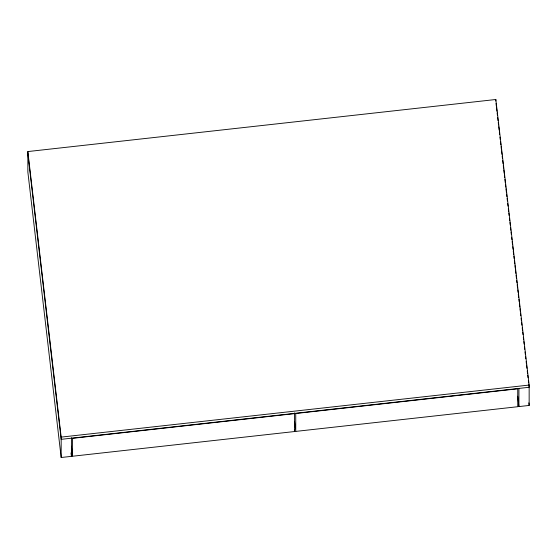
<?xml version="1.0" encoding="UTF-8"?>
<svg xmlns="http://www.w3.org/2000/svg" width="557" height="557" viewBox="0 0 557 557"><rect width="100%" height="100%" fill="white"/><g stroke="black" fill="none" stroke-linecap="round" stroke-linejoin="round"><path stroke-width="0.84" d="M71.414 437.711L71.414 456.357L61.173 457.499L27.85 171.946L27.85 151.56L495.827 99.501L529.15 385.054L529.15 405.44L518.915 406.582L517.704 396.229M61.173 457.499L61.173 437.106L529.15 385.054M294.576 413.628L72.584 438.324L72.584 456.232L294.576 431.536L294.583 412.883M295.746 431.403L517.745 406.714L517.745 388.807L295.746 413.503L295.746 431.403L294.583 421.412M496.029 103.456L496.329 106.046M496.531 107.773L496.935 111.219M497.136 112.946L497.436 115.536M497.638 117.262L498.042 120.709M498.243 122.436L498.543 125.026M498.745 126.752L499.149 130.199M499.351 131.925L499.65 134.516M499.956 137.106L500.256 139.689M500.458 141.415L500.861 144.869M501.063 146.595L501.363 149.179M501.565 150.905L501.968 154.359M502.17 156.085L502.47 158.668M502.672 160.395L503.075 163.849M503.277 165.568L503.577 168.158M503.779 169.885L504.182 173.338M504.384 175.058L504.684 177.648M504.886 179.375L505.29 182.828M505.491 184.548L505.791 187.138M505.993 188.865L506.397 192.318M506.598 194.038L506.898 196.628M507.1 198.355L507.406 200.945M507.706 203.528L508.005 206.118M508.311 208.708L508.611 211.291M508.813 213.018L509.112 215.608M509.418 218.198L509.718 220.781M509.92 222.508L510.226 225.098M510.525 227.688L510.825 230.271M511.027 231.997L511.333 234.588M511.632 237.178L511.932 239.761M512.134 241.487L512.537 244.941M512.739 246.667L513.039 249.251M513.241 250.977L513.645 254.431M513.846 256.157L514.146 258.74M514.348 260.467L514.752 263.921M514.953 265.647L515.26 268.23M515.455 269.957L515.859 273.41M516.061 275.137L516.464 278.584M516.666 280.31L516.966 282.9M517.168 284.62L517.571 288.073M517.773 289.8L518.073 292.39M518.275 294.11L518.678 297.563M518.88 299.29L519.18 301.88M519.382 303.6L519.785 307.053M519.987 308.78L520.294 311.37M520.489 313.09L520.795 315.68M521.094 318.27L521.401 320.86M521.596 322.58L521.902 325.17M522.201 327.76L522.508 330.343M522.71 332.069L523.009 334.66M523.308 337.25L523.615 339.833M523.817 341.559L524.116 344.149M524.416 346.739L524.722 349.323M525.021 351.913L525.328 354.503M525.523 356.229L525.829 358.812M526.128 361.402L526.435 363.993M526.63 365.719L526.936 368.302M527.235 370.892L527.542 373.482M527.744 375.209L528.043 377.792M528.342 380.382L528.649 382.972M528.851 384.699L529.15 387.282L61.173 439.341L27.85 153.788M528.851 402.857L529.15 405.44M294.381 429.872L294.576 431.536M71.414 446.234L72.584 456.232M71.011 452.911L71.414 456.357M27.85 151.56L61.173 437.106M518.915 388.424L518.915 406.582M495.827 99.501L495.827 100.991"/></g></svg>
